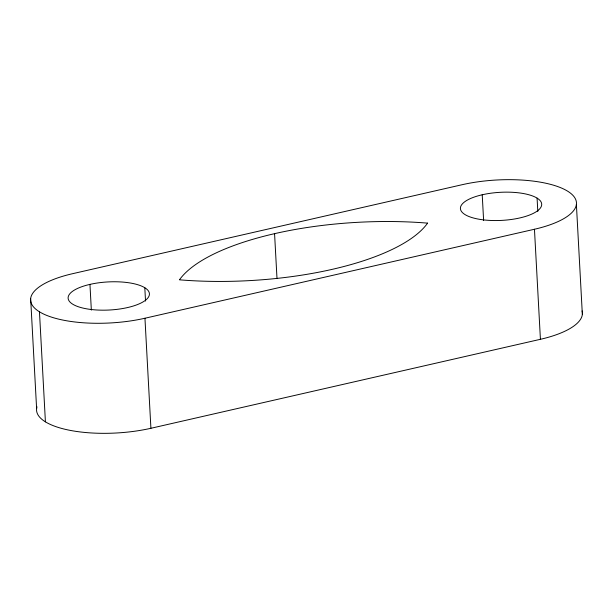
<?xml version="1.0" encoding="UTF-8"?>
<svg xmlns="http://www.w3.org/2000/svg" width="613" height="613" viewBox="0 0 613 613"><rect width="100%" height="100%" fill="white"/><g stroke="black" fill="none" stroke-linecap="round" stroke-linejoin="round"><path stroke-width="0.92" d="M39.462 311.802A78.288 27.033 -3.1 0 0 144.952 318.239L534.459 229.254A78.288 27.033 -3.1 0 0 567.584 191.149A78.288 27.033 -3.1 0 0 462.087 184.72L72.579 273.697A78.288 27.033 -3.1 0 0 39.462 311.802L45.416 421.851M36.995 406.81A78.288 27.033 -3.1 0 0 70.664 430.472A78.288 27.033 -3.1 0 0 150.913 428.28L540.421 339.303A78.288 27.033 -3.1 0 0 582.112 310.929M576.389 204.405L582.35 314.454M537.088 198.122L537.808 211.454M534.459 229.254L540.421 339.303M482.224 194.773A40.711 14.061 -3.1 0 0 479.243 219.27A40.711 14.061 -3.1 0 0 541.67 205.01A40.711 14.061 -3.1 0 0 482.224 194.773L483.619 220.496M274.57 233.66L276.984 278.248M144.806 287.735L145.526 301.075M144.952 318.239L150.913 428.28M89.95 284.386A40.711 14.061 -3.1 0 0 86.962 308.891A40.711 14.061 -3.1 0 0 149.388 294.623A40.711 14.061 -3.1 0 0 89.95 284.386L91.345 310.117M30.65 298.546L36.611 408.595M427.583 223.132A188.091 64.947 -3.1 0 0 179.463 279.819A188.091 64.947 -3.1 0 0 427.583 223.132"/></g></svg>
